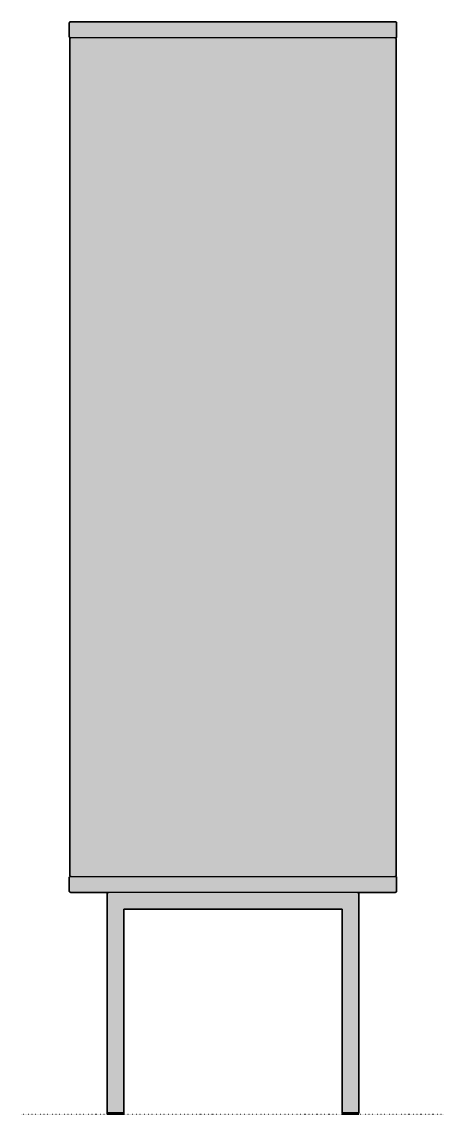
# Model space of a CAD drawing. Header units: millimetres. Extents: x 0 to 1528, y -726 to 1300.
# Drawn here: x 1025 to 1528, y 0 to 1300 of the extents above; entities that cross this region are included whole.
import ezdxf

# ---------------------------------------------------------------- set-up
doc = ezdxf.new("R2010")
doc.units = ezdxf.units.MM
doc.linetypes.add('Dots', pattern=[1, 0, -1])
doc.layers.add('Blocks', color=7, linetype='Continuous')
doc.layers.add('Blocks$Fill', color=7, linetype='Continuous', true_color=0xffffff)
for name, color, linetype, lineweight, true_color in [('Blocks$Inner', 7, 'Continuous', 25, 0x007f00), ('Blocks$Outline', 7, 'Continuous', 35, 0xff3f3f), ('Groud', 7, 'Dots', 25, 0x243775)]:
    doc.layers.add(name, color=color, linetype=linetype, lineweight=lineweight, true_color=true_color)

# ---------------------------------------------------------------- blocks, each defined once
blk = doc.blocks.new('Colour Floor Cabinet Tall Side')
at = {"layer": 'Blocks$Fill'}
blk.add_hatch(color=256, dxfattribs=at).paths.add_polyline_path([(445.1, 1280.9), (445.2, 1281), (445.3, 1281), (445.3, 1281), (445.4, 1281), (445.4, 1281), (445.5, 1281), (445.5, 1281), (445.6, 1281), (445.6, 1281.1), (445.7, 1281.1), (445.7, 1281.1), (445.8, 1281.1), (445.8, 1281.1), (445.9, 1281.2), (445.9, 1281.2), (446, 1281.2), (446, 1281.3), (446, 1281.3), (446.1, 1281.3), (446.1, 1281.4), (446.2, 1281.4), (446.2, 1281.4), (446.2, 1281.5), (446.3, 1281.5), (446.3, 1281.5), (446.3, 1281.6), (446.3, 1281.6), (446.4, 1281.7), (446.4, 1281.7), (446.4, 1281.8), (446.4, 1281.8), (446.5, 1281.9), (446.5, 1281.9), (446.5, 1281.9), (446.5, 1282), (446.5, 1282), (446.6, 1282.1), (446.6, 1282.1), (446.6, 1282.2), (446.6, 1282.2), (446.6, 1282.3), (446.6, 1282.3), (446.6, 1282.4), (446.6, 1282.4), (446.6, 1298.5), (446.6, 1298.6), (446.6, 1298.6), (446.6, 1298.7), (446.6, 1298.7), (446.6, 1298.8), (446.6, 1298.8), (446.5, 1298.9), (446.5, 1298.9), (446.5, 1299), (446.5, 1299), (446.5, 1299), (446.4, 1299.1), (446.4, 1299.1), (446.4, 1299.2), (446.4, 1299.2), (446.3, 1299.3), (446.3, 1299.3), (446.3, 1299.4), (446.3, 1299.4), (446.2, 1299.4), (446.2, 1299.5), (446.2, 1299.5), (446.1, 1299.5), (446.1, 1299.6), (446, 1299.6), (446, 1299.6), (446, 1299.7), (445.9, 1299.7), (445.9, 1299.7), (445.8, 1299.8), (445.8, 1299.8), (445.7, 1299.8), (445.7, 1299.8), (445.6, 1299.8), (445.6, 1299.9), (445.5, 1299.9), (445.5, 1299.9), (445.4, 1299.9), (445.4, 1299.9), (445.3, 1299.9), (445.3, 1299.9), (445.2, 1299.9), (445.2, 1299.9), (445.1, 1299.9), (445.1, 1299.9), (58, 1299.9), (58, 1299.9), (57.9, 1299.9), (57.9, 1299.9), (57.8, 1299.9), (57.8, 1299.9), (57.7, 1299.9), (57.7, 1299.9), (57.6, 1299.9), (57.6, 1299.9), (57.5, 1299.8), (57.5, 1299.8), (57.4, 1299.8), (57.4, 1299.8), (57.4, 1299.8), (57.3, 1299.7), (57.3, 1299.7), (57.2, 1299.7), (57.2, 1299.6), (57.1, 1299.6), (57.1, 1299.6), (57.1, 1299.5), (57, 1299.5), (57, 1299.5), (57, 1299.4), (56.9, 1299.4), (56.9, 1299.4), (56.9, 1299.3), (56.8, 1299.3), (56.8, 1299.2), (56.8, 1299.2), (56.8, 1299.1), (56.7, 1299.1), (56.7, 1299), (56.7, 1299), (56.7, 1299), (56.7, 1298.9), (56.6, 1298.9), (56.6, 1298.8), (56.6, 1298.8), (56.6, 1298.7), (56.6, 1298.7), (56.6, 1298.6), (56.6, 1298.6), (56.6, 1298.5), (56.6, 1298.5), (56.6, 1282.4), (56.6, 1282.3), (56.6, 1282.3), (56.6, 1282.2), (56.6, 1282.2), (56.6, 1282.1), (56.6, 1282.1), (56.6, 1282), (56.7, 1282), (56.7, 1281.9), (56.7, 1281.9), (56.7, 1281.9), (56.7, 1281.8), (56.8, 1281.8), (56.8, 1281.7), (56.8, 1281.7), (56.8, 1281.6), (56.9, 1281.6), (56.9, 1281.5), (56.9, 1281.5), (57, 1281.5), (57, 1281.4), (57, 1281.4), (57.1, 1281.4), (57.1, 1281.3), (57.1, 1281.3), (57.2, 1281.3), (57.2, 1281.2), (57.3, 1281.2), (57.3, 1281.2), (57.4, 1281.1), (57.4, 1281.1), (57.4, 1281.1), (57.5, 1281.1), (57.5, 1281.1), (57.6, 1281), (57.6, 1281), (57.7, 1281), (57.7, 1281), (57.8, 1281), (57.8, 1281), (57.9, 1281), (57.9, 1281), (58, 1281), (58, 1280.9), (58.1, 1280.9), (58.5, 1280.9), (58.4, 1280.9), (58.4, 1280.9), (58.3, 1280.9), (58.3, 1280.9), (58.2, 1280.9), (58.2, 1280.9), (58.1, 1280.9), (58.1, 1280.9), (58, 1280.8), (58, 1280.8), (57.9, 1280.8), (57.9, 1280.8), (57.9, 1280.8), (57.8, 1280.7), (57.8, 1280.7), (57.7, 1280.7), (57.7, 1280.6), (57.6, 1280.6), (57.6, 1280.6), (57.6, 1280.5), (57.5, 1280.5), (57.5, 1280.5), (57.5, 1280.4), (57.4, 1280.4), (57.4, 1280.4), (57.4, 1280.3), (57.3, 1280.3), (57.3, 1280.2), (57.3, 1280.2), (57.3, 1280.1), (57.2, 1280.1), (57.2, 1280), (57.2, 1280), (57.2, 1280), (57.2, 1279.9), (57.1, 1279.9), (57.1, 1279.8), (57.1, 1279.8), (57.1, 1279.7), (57.1, 1279.7), (57.1, 1279.6), (57.1, 1279.6), (57.1, 1279.5), (57.1, 1279.4), (57.1, 284.4), (57.1, 284.3), (57.1, 284.3), (57.1, 284.2), (57.1, 284.2), (57.1, 284.1), (57.1, 284.1), (57.1, 284), (57.2, 284), (57.2, 283.9), (57.2, 283.9), (57.2, 283.9), (57.2, 283.8), (57.3, 283.8), (57.3, 283.7), (57.3, 283.7), (57.3, 283.6), (57.4, 283.6), (57.4, 283.5), (57.4, 283.5), (57.5, 283.5), (57.5, 283.4), (57.5, 283.4), (57.6, 283.4), (57.6, 283.3), (57.6, 283.3), (57.7, 283.3), (57.7, 283.2), (57.8, 283.2), (57.8, 283.2), (57.9, 283.1), (57.9, 283.1), (57.9, 283.1), (58, 283.1), (58, 283.1), (58.1, 283), (58.1, 283), (58.2, 283), (58.2, 283), (58.3, 283), (58.3, 283), (58.4, 283), (58.4, 283), (58.5, 283), (58.5, 282.9), (58, 282.9), (58, 282.9), (57.9, 282.9), (57.9, 282.9), (57.8, 282.9), (57.8, 282.9), (57.7, 282.9), (57.7, 282.9), (57.6, 282.9), (57.6, 282.9), (57.5, 282.8), (57.5, 282.8), (57.4, 282.8), (57.4, 282.8), (57.4, 282.8), (57.3, 282.7), (57.3, 282.7), (57.2, 282.7), (57.2, 282.6), (57.1, 282.6), (57.1, 282.6), (57.1, 282.5), (57, 282.5), (57, 282.5), (57, 282.4), (56.9, 282.4), (56.9, 282.4), (56.9, 282.3), (56.8, 282.3), (56.8, 282.2), (56.8, 282.2), (56.8, 282.1), (56.7, 282.1), (56.7, 282), (56.7, 282), (56.7, 282), (56.7, 281.9), (56.6, 281.9), (56.6, 281.8), (56.6, 281.8), (56.6, 281.7), (56.6, 281.7), (56.6, 281.6), (56.6, 281.6), (56.6, 281.5), (56.6, 281.4), (56.6, 265.4), (56.6, 265.3), (56.6, 265.3), (56.6, 265.2), (56.6, 265.2), (56.6, 265.1), (56.6, 265.1), (56.6, 265), (56.7, 265), (56.7, 264.9), (56.7, 264.9), (56.7, 264.9), (56.7, 264.8), (56.8, 264.8), (56.8, 264.7), (56.8, 264.7), (56.8, 264.6), (56.9, 264.6), (56.9, 264.5), (56.9, 264.5), (57, 264.5), (57, 264.4), (57, 264.4), (57.1, 264.4), (57.1, 264.3), (57.1, 264.3), (57.2, 264.3), (57.2, 264.2), (57.3, 264.2), (57.3, 264.2), (57.4, 264.1), (57.4, 264.1), (57.4, 264.1), (57.5, 264.1), (57.5, 264.1), (57.6, 264), (57.6, 264), (57.7, 264), (57.7, 264), (57.8, 264), (57.8, 264), (57.9, 264), (57.9, 264), (58, 264), (58, 263.9), (58.1, 263.9), (103.6, 263.9), (103.5, 263.9), (103.4, 263.9), (103.3, 263.9), (103.3, 263.9), (103.2, 263.9), (103.1, 263.9), (103.1, 263.9), (103, 263.9), (102.9, 263.8), (102.9, 263.8), (102.8, 263.8), (102.7, 263.8), (102.7, 263.7), (102.6, 263.7), (102.6, 263.7), (102.5, 263.6), (102.4, 263.6), (102.4, 263.5), (102.3, 263.5), (102.3, 263.5), (102.2, 263.4), (102.2, 263.4), (102.1, 263.3), (102.1, 263.3), (102, 263.2), (102, 263.2), (102, 263.1), (101.9, 263), (101.9, 263), (101.8, 262.9), (101.8, 262.9), (101.8, 262.8), (101.8, 262.7), (101.7, 262.7), (101.7, 262.6), (101.7, 262.6), (101.7, 262.5), (101.7, 262.4), (101.6, 262.4), (101.6, 262.3), (101.6, 262.2), (101.6, 262.2), (101.6, 262.1), (101.6, 262), (101.6, 261.9), (101.6, 1.4), (101.6, 1.4), (101.6, 1.4), (101.6, 1.4), (101.6, 1.4), (101.6, 1.4), (101.6, 1.4), (101.6, 1.4), (101.6, 1.4), (101.6, 1.4), (101.6, 1.4), (101.6, 1.4), (101.6, 1.4), (101.6, 1.4), (101.6, 1.4), (101.6, 1.4), (101.6, 1.4), (101.6, 1.4), (101.6, 1.4), (101.6, 1.4), (101.6, 1.4), (101.6, 1.4), (101.6, 1.4), (101.6, 1.4), (101.6, 1.4), (101.6, 1.4), (101.6, 1.4), (101.6, 1.4), (101.6, 1.4), (101.6, 1.4), (101.6, 1.4), (101.6, 1.4), (101.6, 1.4), (101.6, 1.4), (101.6, 1.4), (101.6, 1.4), (101.6, 1.4), (101.6, 1.4), (101.6, 1.4), (101.6, 0), (103.6, 0), (121.6, 0), (121.6, 1.4), (121.6, 1.4), (121.6, 1.4), (121.6, 1.4), (121.6, 1.4), (121.6, 1.4), (121.6, 1.4), (121.6, 1.4), (121.6, 1.4), (121.6, 1.4), (121.6, 1.4), (121.6, 1.4), (121.6, 1.4), (121.6, 1.4), (121.6, 1.4), (121.6, 1.4), (121.6, 1.4), (121.6, 1.4), (121.6, 1.4), (121.6, 1.4), (121.6, 1.4), (121.6, 1.4), (121.6, 1.4), (121.6, 1.4), (121.6, 1.4), (121.6, 1.4), (121.6, 1.4), (121.6, 1.4), (121.6, 1.4), (121.6, 1.4), (121.6, 1.4), (121.6, 1.4), (121.6, 1.4), (121.6, 1.4), (121.6, 1.4), (121.6, 1.4), (121.6, 1.4), (121.6, 1.4), (121.6, 1.4), (121.6, 1.4), (121.6, 1.4), (121.6, 1.4), (121.6, 1.4), (121.6, 243.9), (381.6, 243.9), (381.6, 1.4), (383.6, 1.4), (401.6, 1.4), (401.6, 261.9), (401.6, 262), (401.6, 262.1), (401.6, 262.2), (401.6, 262.2), (401.6, 262.3), (401.6, 262.4), (401.5, 262.4), (401.5, 262.5), (401.5, 262.6), (401.5, 262.6), (401.5, 262.7), (401.4, 262.7), (401.4, 262.8), (401.4, 262.9), (401.3, 262.9), (401.3, 263), (401.3, 263), (401.2, 263.1), (401.2, 263.2), (401.1, 263.2), (401.1, 263.3), (401.1, 263.3), (401, 263.4), (401, 263.4), (400.9, 263.5), (400.9, 263.5), (400.8, 263.5), (400.7, 263.6), (400.7, 263.6), (400.6, 263.7), (400.6, 263.7), (400.5, 263.7), (400.5, 263.8), (400.4, 263.8), (400.3, 263.8), (400.3, 263.8), (400.2, 263.9), (400.1, 263.9), (400.1, 263.9), (400, 263.9), (399.9, 263.9), (399.9, 263.9), (399.8, 263.9), (399.7, 263.9), (399.7, 263.9), (399.6, 263.9), (445.1, 263.9), (445.2, 264), (445.2, 264), (445.3, 264), (445.3, 264), (445.4, 264), (445.4, 264), (445.5, 264), (445.5, 264), (445.6, 264), (445.6, 264.1), (445.7, 264.1), (445.7, 264.1), (445.8, 264.1), (445.8, 264.1), (445.9, 264.2), (445.9, 264.2), (446, 264.2), (446, 264.3), (446, 264.3), (446.1, 264.3), (446.1, 264.4), (446.2, 264.4), (446.2, 264.4), (446.2, 264.5), (446.3, 264.5), (446.3, 264.5), (446.3, 264.6), (446.3, 264.6), (446.4, 264.7), (446.4, 264.7), (446.4, 264.8), (446.4, 264.8), (446.5, 264.9), (446.5, 264.9), (446.5, 264.9), (446.5, 265), (446.5, 265), (446.6, 265.1), (446.6, 265.1), (446.6, 265.2), (446.6, 265.2), (446.6, 265.3), (446.6, 265.3), (446.6, 265.4), (446.6, 265.4), (446.6, 281.5), (446.6, 281.6), (446.6, 281.6), (446.6, 281.7), (446.6, 281.7), (446.6, 281.8), (446.6, 281.8), (446.5, 281.9), (446.5, 281.9), (446.5, 282), (446.5, 282), (446.5, 282), (446.4, 282.1), (446.4, 282.1), (446.4, 282.2), (446.4, 282.2), (446.3, 282.3), (446.3, 282.3), (446.3, 282.4), (446.3, 282.4), (446.2, 282.4), (446.2, 282.5), (446.2, 282.5), (446.1, 282.5), (446.1, 282.6), (446, 282.6), (446, 282.6), (446, 282.7), (445.9, 282.7), (445.9, 282.7), (445.8, 282.8), (445.8, 282.8), (445.7, 282.8), (445.7, 282.8), (445.6, 282.8), (445.6, 282.9), (445.5, 282.9), (445.5, 282.9), (445.4, 282.9), (445.4, 282.9), (445.3, 282.9), (445.3, 282.9), (445.2, 282.9), (445.2, 282.9), (445.1, 282.9), (445.1, 282.9), (444.6, 282.9), (444.7, 283), (444.8, 283), (444.8, 283), (444.9, 283), (444.9, 283), (445, 283), (445, 283), (445.1, 283), (445.1, 283.1), (445.2, 283.1), (445.2, 283.1), (445.3, 283.1), (445.3, 283.1), (445.4, 283.2), (445.4, 283.2), (445.5, 283.2), (445.5, 283.3), (445.5, 283.3), (445.6, 283.3), (445.6, 283.4), (445.7, 283.4), (445.7, 283.4), (445.7, 283.5), (445.8, 283.5), (445.8, 283.5), (445.8, 283.6), (445.8, 283.6), (445.9, 283.7), (445.9, 283.7), (445.9, 283.8), (445.9, 283.8), (446, 283.9), (446, 283.9), (446, 283.9), (446, 284), (446, 284), (446.1, 284.1), (446.1, 284.1), (446.1, 284.2), (446.1, 284.2), (446.1, 284.3), (446.1, 284.3), (446.1, 284.4), (446.1, 284.4), (446.1, 1279.5), (446.1, 1279.6), (446.1, 1279.6), (446.1, 1279.7), (446.1, 1279.7), (446.1, 1279.8), (446.1, 1279.8), (446, 1279.9), (446, 1279.9), (446, 1280), (446, 1280), (446, 1280), (445.9, 1280.1), (445.9, 1280.1), (445.9, 1280.2), (445.9, 1280.2), (445.8, 1280.3), (445.8, 1280.3), (445.8, 1280.4), (445.8, 1280.4), (445.7, 1280.4), (445.7, 1280.5), (445.7, 1280.5), (445.6, 1280.5), (445.6, 1280.6), (445.5, 1280.6), (445.5, 1280.6), (445.5, 1280.7), (445.4, 1280.7), (445.4, 1280.7), (445.3, 1280.8), (445.3, 1280.8), (445.2, 1280.8), (445.2, 1280.8), (445.1, 1280.8), (445.1, 1280.9), (445, 1280.9), (445, 1280.9), (444.9, 1280.9), (444.9, 1280.9), (444.8, 1280.9), (444.8, 1280.9), (444.7, 1280.9), (444.7, 1280.9), (444.6, 1280.9)], flags=0)
at = {"layer": 'Blocks$Inner'}
for points in [[(445.1, 1280.9), (445.1, 1280.9), (58.1, 1280.9), (58, 1280.9), (58, 1281), (57.9, 1281), (57.9, 1281), (57.8, 1281), (57.8, 1281), (57.7, 1281), (57.7, 1281), (57.6, 1281), (57.6, 1281), (57.5, 1281.1), (57.5, 1281.1), (57.4, 1281.1), (57.4, 1281.1), (57.4, 1281.1), (57.3, 1281.2), (57.3, 1281.2), (57.2, 1281.2), (57.2, 1281.3), (57.1, 1281.3), (57.1, 1281.3), (57.1, 1281.4), (57, 1281.4), (57, 1281.4), (57, 1281.5), (56.9, 1281.5), (56.9, 1281.5), (56.9, 1281.6), (56.8, 1281.6), (56.8, 1281.7), (56.8, 1281.7), (56.8, 1281.8), (56.7, 1281.8), (56.7, 1281.9), (56.7, 1281.9), (56.7, 1281.9), (56.7, 1282), (56.6, 1282), (56.6, 1282.1), (56.6, 1282.1), (56.6, 1282.2), (56.6, 1282.2), (56.6, 1282.3), (56.6, 1282.3), (56.6, 1282.4), (56.6, 1282.4), (56.6, 1298.5), (56.6, 1298.5), (56.6, 1298.6), (56.6, 1298.6), (56.6, 1298.7), (56.6, 1298.7), (56.6, 1298.8), (56.6, 1298.8), (56.6, 1298.9), (56.7, 1298.9), (56.7, 1299), (56.7, 1299), (56.7, 1299), (56.7, 1299.1), (56.8, 1299.1), (56.8, 1299.2), (56.8, 1299.2), (56.8, 1299.3), (56.9, 1299.3), (56.9, 1299.4), (56.9, 1299.4), (57, 1299.4), (57, 1299.5), (57, 1299.5), (57.1, 1299.5), (57.1, 1299.6), (57.1, 1299.6), (57.2, 1299.6), (57.2, 1299.7), (57.3, 1299.7), (57.3, 1299.7), (57.4, 1299.8), (57.4, 1299.8), (57.4, 1299.8), (57.5, 1299.8), (57.5, 1299.8), (57.6, 1299.9), (57.6, 1299.9), (57.7, 1299.9), (57.7, 1299.9), (57.8, 1299.9), (57.8, 1299.9), (57.9, 1299.9), (57.9, 1299.9), (58, 1299.9), (58, 1299.9), (58.1, 1299.9), (445.1, 1299.9), (445.1, 1299.9), (445.2, 1299.9), (445.2, 1299.9), (445.3, 1299.9), (445.3, 1299.9), (445.4, 1299.9), (445.4, 1299.9), (445.5, 1299.9), (445.5, 1299.9), (445.6, 1299.9), (445.6, 1299.8), (445.7, 1299.8), (445.7, 1299.8), (445.8, 1299.8), (445.8, 1299.8), (445.9, 1299.7), (445.9, 1299.7), (446, 1299.7), (446, 1299.6), (446, 1299.6), (446.1, 1299.6), (446.1, 1299.5), (446.2, 1299.5), (446.2, 1299.5), (446.2, 1299.4), (446.3, 1299.4), (446.3, 1299.4), (446.3, 1299.3), (446.3, 1299.3), (446.4, 1299.2), (446.4, 1299.2), (446.4, 1299.1), (446.4, 1299.1), (446.5, 1299), (446.5, 1299), (446.5, 1299), (446.5, 1298.9), (446.5, 1298.9), (446.6, 1298.8), (446.6, 1298.8), (446.6, 1298.7), (446.6, 1298.7), (446.6, 1298.6), (446.6, 1298.6), (446.6, 1298.5), (446.6, 1298.5), (446.6, 1282.4), (446.6, 1282.4), (446.6, 1282.3), (446.6, 1282.3), (446.6, 1282.2), (446.6, 1282.2), (446.6, 1282.1), (446.6, 1282.1), (446.5, 1282), (446.5, 1282), (446.5, 1281.9), (446.5, 1281.9), (446.5, 1281.9), (446.4, 1281.8), (446.4, 1281.8), (446.4, 1281.7), (446.4, 1281.7), (446.3, 1281.6), (446.3, 1281.6), (446.3, 1281.5), (446.3, 1281.5), (446.2, 1281.5), (446.2, 1281.4), (446.2, 1281.4), (446.1, 1281.4), (446.1, 1281.3), (446, 1281.3), (446, 1281.3), (446, 1281.2), (445.9, 1281.2), (445.9, 1281.2), (445.8, 1281.1), (445.8, 1281.1), (445.7, 1281.1), (445.7, 1281.1), (445.6, 1281.1), (445.6, 1281), (445.5, 1281), (445.5, 1281), (445.4, 1281), (445.4, 1281), (445.3, 1281), (445.3, 1281), (445.2, 1281), (445.2, 1281)], [(445.1, 263.9), (399.6, 263.9), (58.1, 263.9), (58, 263.9), (58, 264), (57.9, 264), (57.9, 264), (57.8, 264), (57.8, 264), (57.7, 264), (57.7, 264), (57.6, 264), (57.6, 264), (57.5, 264.1), (57.5, 264.1), (57.4, 264.1), (57.4, 264.1), (57.4, 264.1), (57.3, 264.2), (57.3, 264.2), (57.2, 264.2), (57.2, 264.3), (57.1, 264.3), (57.1, 264.3), (57.1, 264.4), (57, 264.4), (57, 264.4), (57, 264.5), (56.9, 264.5), (56.9, 264.5), (56.9, 264.6), (56.8, 264.6), (56.8, 264.7), (56.8, 264.7), (56.8, 264.8), (56.7, 264.8), (56.7, 264.9), (56.7, 264.9), (56.7, 264.9), (56.7, 265), (56.6, 265), (56.6, 265.1), (56.6, 265.1), (56.6, 265.2), (56.6, 265.2), (56.6, 265.3), (56.6, 265.3), (56.6, 265.4), (56.6, 265.4), (56.6, 281.4), (56.6, 281.5), (56.6, 281.6), (56.6, 281.6), (56.6, 281.7), (56.6, 281.7), (56.6, 281.8), (56.6, 281.8), (56.6, 281.9), (56.7, 281.9), (56.7, 282), (56.7, 282), (56.7, 282), (56.7, 282.1), (56.8, 282.1), (56.8, 282.2), (56.8, 282.2), (56.8, 282.3), (56.9, 282.3), (56.9, 282.4), (56.9, 282.4), (57, 282.4), (57, 282.5), (57, 282.5), (57.1, 282.5), (57.1, 282.6), (57.1, 282.6), (57.2, 282.6), (57.2, 282.7), (57.3, 282.7), (57.3, 282.7), (57.4, 282.8), (57.4, 282.8), (57.4, 282.8), (57.5, 282.8), (57.5, 282.8), (57.6, 282.9), (57.6, 282.9), (57.7, 282.9), (57.7, 282.9), (57.8, 282.9), (57.8, 282.9), (57.9, 282.9), (57.9, 282.9), (58, 282.9), (58, 282.9), (58.1, 282.9), (445.1, 282.9), (445.1, 282.9), (445.2, 282.9), (445.2, 282.9), (445.3, 282.9), (445.3, 282.9), (445.4, 282.9), (445.4, 282.9), (445.5, 282.9), (445.5, 282.9), (445.6, 282.9), (445.6, 282.8), (445.7, 282.8), (445.7, 282.8), (445.8, 282.8), (445.8, 282.8), (445.9, 282.7), (445.9, 282.7), (446, 282.7), (446, 282.6), (446, 282.6), (446.1, 282.6), (446.1, 282.5), (446.2, 282.5), (446.2, 282.5), (446.2, 282.4), (446.3, 282.4), (446.3, 282.4), (446.3, 282.3), (446.3, 282.3), (446.4, 282.2), (446.4, 282.2), (446.4, 282.1), (446.4, 282.1), (446.5, 282), (446.5, 282), (446.5, 282), (446.5, 281.9), (446.5, 281.9), (446.6, 281.8), (446.6, 281.8), (446.6, 281.7), (446.6, 281.7), (446.6, 281.6), (446.6, 281.6), (446.6, 281.5), (446.6, 281.4), (446.6, 265.4), (446.6, 265.4), (446.6, 265.3), (446.6, 265.3), (446.6, 265.2), (446.6, 265.2), (446.6, 265.1), (446.6, 265.1), (446.5, 265), (446.5, 265), (446.5, 264.9), (446.5, 264.9), (446.5, 264.9), (446.4, 264.8), (446.4, 264.8), (446.4, 264.7), (446.4, 264.7), (446.3, 264.6), (446.3, 264.6), (446.3, 264.5), (446.3, 264.5), (446.2, 264.5), (446.2, 264.4), (446.2, 264.4), (446.1, 264.4), (446.1, 264.3), (446, 264.3), (446, 264.3), (446, 264.2), (445.9, 264.2), (445.9, 264.2), (445.8, 264.1), (445.8, 264.1), (445.7, 264.1), (445.7, 264.1), (445.6, 264.1), (445.6, 264), (445.5, 264), (445.5, 264), (445.4, 264), (445.4, 264), (445.3, 264), (445.3, 264), (445.2, 264), (445.2, 264), (445.1, 263.9)]]:
    blk.add_lwpolyline(points, close=True, dxfattribs=at)
for points in [[(58.6, 282.9), (58.5, 282.9), (58.5, 283), (58.4, 283), (58.4, 283), (58.3, 283), (58.3, 283), (58.2, 283), (58.2, 283), (58.1, 283), (58.1, 283), (58, 283.1), (58, 283.1), (57.9, 283.1), (57.9, 283.1), (57.9, 283.1), (57.8, 283.2), (57.8, 283.2), (57.7, 283.2), (57.7, 283.3), (57.6, 283.3), (57.6, 283.3), (57.6, 283.4), (57.5, 283.4), (57.5, 283.4), (57.5, 283.5), (57.4, 283.5), (57.4, 283.5), (57.4, 283.6), (57.3, 283.6), (57.3, 283.7), (57.3, 283.7), (57.3, 283.8), (57.2, 283.8), (57.2, 283.9), (57.2, 283.9), (57.2, 283.9), (57.2, 284), (57.1, 284), (57.1, 284.1), (57.1, 284.1), (57.1, 284.2), (57.1, 284.2), (57.1, 284.3), (57.1, 284.3), (57.1, 284.4), (57.1, 284.4), (57.1, 1279.4), (57.1, 1279.5), (57.1, 1279.6), (57.1, 1279.6), (57.1, 1279.7), (57.1, 1279.7), (57.1, 1279.8), (57.1, 1279.8), (57.1, 1279.9), (57.2, 1279.9), (57.2, 1280), (57.2, 1280), (57.2, 1280), (57.2, 1280.1), (57.3, 1280.1), (57.3, 1280.2), (57.3, 1280.2), (57.3, 1280.3), (57.4, 1280.3), (57.4, 1280.4), (57.4, 1280.4), (57.5, 1280.4), (57.5, 1280.5), (57.5, 1280.5), (57.6, 1280.5), (57.6, 1280.6), (57.6, 1280.6), (57.7, 1280.6), (57.7, 1280.7), (57.8, 1280.7), (57.8, 1280.7), (57.9, 1280.8), (57.9, 1280.8), (57.9, 1280.8), (58, 1280.8), (58, 1280.8), (58.1, 1280.9), (58.1, 1280.9), (58.2, 1280.9), (58.2, 1280.9), (58.3, 1280.9), (58.3, 1280.9), (58.4, 1280.9), (58.4, 1280.9), (58.5, 1280.9), (58.5, 1280.9), (58.6, 1280.9)], [(444.6, 1280.9), (444.6, 1280.9), (444.7, 1280.9), (444.7, 1280.9), (444.8, 1280.9), (444.8, 1280.9), (444.9, 1280.9), (444.9, 1280.9), (445, 1280.9), (445, 1280.9), (445.1, 1280.9), (445.1, 1280.8), (445.2, 1280.8), (445.2, 1280.8), (445.3, 1280.8), (445.3, 1280.8), (445.4, 1280.7), (445.4, 1280.7), (445.5, 1280.7), (445.5, 1280.6), (445.5, 1280.6), (445.6, 1280.6), (445.6, 1280.5), (445.7, 1280.5), (445.7, 1280.5), (445.7, 1280.4), (445.8, 1280.4), (445.8, 1280.4), (445.8, 1280.3), (445.8, 1280.3), (445.9, 1280.2), (445.9, 1280.2), (445.9, 1280.1), (445.9, 1280.1), (446, 1280), (446, 1280), (446, 1280), (446, 1279.9), (446, 1279.9), (446.1, 1279.8), (446.1, 1279.8), (446.1, 1279.7), (446.1, 1279.7), (446.1, 1279.6), (446.1, 1279.6), (446.1, 1279.5), (446.1, 1279.4), (446.1, 284.4), (446.1, 284.4), (446.1, 284.3), (446.1, 284.3), (446.1, 284.2), (446.1, 284.2), (446.1, 284.1), (446.1, 284.1), (446, 284), (446, 284), (446, 283.9), (446, 283.9), (446, 283.9), (445.9, 283.8), (445.9, 283.8), (445.9, 283.7), (445.9, 283.7), (445.8, 283.6), (445.8, 283.6), (445.8, 283.5), (445.8, 283.5), (445.7, 283.5), (445.7, 283.4), (445.7, 283.4), (445.6, 283.4), (445.6, 283.3), (445.5, 283.3), (445.5, 283.3), (445.5, 283.2), (445.4, 283.2), (445.4, 283.2), (445.3, 283.1), (445.3, 283.1), (445.2, 283.1), (445.2, 283.1), (445.1, 283.1), (445.1, 283), (445, 283), (445, 283), (444.9, 283), (444.9, 283), (444.8, 283), (444.8, 283), (444.7, 283), (444.7, 283), (444.6, 282.9), (444.6, 282.9)], [(399.6, 263.9), (399.7, 263.9), (399.7, 263.9), (399.8, 263.9), (399.9, 263.9), (399.9, 263.9), (400, 263.9), (400.1, 263.9), (400.1, 263.9), (400.2, 263.9), (400.3, 263.8), (400.3, 263.8), (400.4, 263.8), (400.5, 263.8), (400.5, 263.7), (400.6, 263.7), (400.6, 263.7), (400.7, 263.6), (400.7, 263.6), (400.8, 263.5), (400.9, 263.5), (400.9, 263.5), (401, 263.4), (401, 263.4), (401.1, 263.3), (401.1, 263.3), (401.1, 263.2), (401.2, 263.2), (401.2, 263.1), (401.3, 263), (401.3, 263), (401.3, 262.9), (401.4, 262.9), (401.4, 262.8), (401.4, 262.7), (401.5, 262.7), (401.5, 262.6), (401.5, 262.6), (401.5, 262.5), (401.5, 262.4), (401.6, 262.4), (401.6, 262.3), (401.6, 262.2), (401.6, 262.2), (401.6, 262.1), (401.6, 262), (401.6, 261.9), (401.6, 1.4), (399.6, 1.4), (383.6, 1.4), (381.6, 1.4), (381.6, 243.9), (121.6, 243.9), (121.6, 1.4), (119.6, 1.4), (103.6, 1.4), (101.6, 1.4), (101.6, 261.9), (101.6, 262), (101.6, 262.1), (101.6, 262.2), (101.6, 262.2), (101.6, 262.3), (101.6, 262.4), (101.7, 262.4), (101.7, 262.5), (101.7, 262.6), (101.7, 262.6), (101.7, 262.7), (101.8, 262.7), (101.8, 262.8), (101.8, 262.9), (101.8, 262.9), (101.9, 263), (101.9, 263), (102, 263.1), (102, 263.2), (102, 263.2), (102.1, 263.3), (102.1, 263.3), (102.2, 263.4), (102.2, 263.4), (102.3, 263.5), (102.3, 263.5), (102.4, 263.5), (102.4, 263.6), (102.5, 263.6), (102.6, 263.7), (102.6, 263.7), (102.7, 263.7), (102.7, 263.8), (102.8, 263.8), (102.9, 263.8), (102.9, 263.8), (103, 263.9), (103.1, 263.9), (103.1, 263.9), (103.2, 263.9), (103.3, 263.9), (103.3, 263.9), (103.4, 263.9), (103.5, 263.9), (103.5, 263.9), (103.6, 263.9)], [(101.6, 1.4), (101.6, 1.4), (101.6, 0)], [(101.6, 1.4), (101.6, 1.4), (101.6, 1.4), (101.6, 1.4), (101.6, 1.4), (101.6, 1.4), (101.6, 1.4), (101.6, 1.4), (101.6, 1.4), (101.6, 1.4), (101.6, 1.4), (101.6, 1.4), (101.6, 1.4), (101.6, 1.4), (101.6, 1.4), (101.6, 1.4), (101.6, 1.4), (101.6, 1.4), (101.6, 1.4), (101.6, 1.4), (101.6, 1.4), (101.6, 1.4), (101.6, 1.4), (101.6, 1.4), (101.6, 1.4), (101.6, 1.4), (101.6, 1.4), (101.6, 1.4), (101.6, 1.4), (101.6, 1.4), (101.6, 1.4), (101.6, 1.4), (101.6, 1.4), (101.6, 1.4), (101.6, 1.4), (101.6, 1.4), (101.6, 1.4), (101.6, 1.4), (101.6, 1.4), (101.6, 1.4), (101.6, 1.4), (101.6, 1.4), (101.6, 1.4), (101.6, 1.4), (101.6, 1.4), (101.6, 1.4), (101.6, 0), (103.6, 0), (119.6, 0), (121.6, 0), (121.6, 1.4), (121.6, 1.4), (121.6, 1.4), (121.6, 1.4), (121.6, 1.4), (121.6, 1.4), (121.6, 1.4), (121.6, 1.4), (121.6, 1.4), (121.6, 1.4), (121.6, 1.4), (121.6, 1.4), (121.6, 1.4), (121.6, 1.4), (121.6, 1.4), (121.6, 1.4), (121.6, 1.4), (121.6, 1.4), (121.6, 1.4), (121.6, 1.4), (121.6, 1.4), (121.6, 1.4), (121.6, 1.4), (121.6, 1.4), (121.6, 1.4), (121.6, 1.4), (121.6, 1.4), (121.6, 1.4), (121.6, 1.4), (121.6, 1.4), (121.6, 1.4), (121.6, 1.4), (121.6, 1.4), (121.6, 1.4), (121.6, 1.4), (121.6, 1.4), (121.6, 1.4), (121.6, 1.4), (121.6, 1.4), (121.6, 1.4), (121.6, 1.4), (121.5, 1.4), (121.5, 1.4), (121.5, 1.4), (121.5, 1.4), (121.5, 1.4)], [(121.6, 1.4), (121.6, 1.4), (121.6, 0)], [(381.6, 0), (383.6, 0), (399.6, 0), (401.6, 0)]]:
    blk.add_lwpolyline(points, dxfattribs=at)
at = {"layer": 'Blocks$Outline'}
for points in [[(445.1, 1280.9), (445.2, 1281), (445.2, 1281), (445.3, 1281), (445.3, 1281), (445.4, 1281), (445.4, 1281), (445.5, 1281), (445.5, 1281), (445.6, 1281), (445.6, 1281.1), (445.7, 1281.1), (445.7, 1281.1), (445.8, 1281.1), (445.8, 1281.1), (445.9, 1281.2), (445.9, 1281.2), (446, 1281.2), (446, 1281.3), (446, 1281.3), (446.1, 1281.3), (446.1, 1281.4), (446.2, 1281.4), (446.2, 1281.4), (446.2, 1281.5), (446.3, 1281.5), (446.3, 1281.5), (446.3, 1281.6), (446.3, 1281.6), (446.4, 1281.7), (446.4, 1281.7), (446.4, 1281.8), (446.4, 1281.8), (446.5, 1281.9), (446.5, 1281.9), (446.5, 1281.9), (446.5, 1282), (446.5, 1282), (446.6, 1282.1), (446.6, 1282.1), (446.6, 1282.2), (446.6, 1282.2), (446.6, 1282.3), (446.6, 1282.3), (446.6, 1282.4), (446.6, 1282.4), (446.6, 1298.5), (446.6, 1298.5), (446.6, 1298.6), (446.6, 1298.6), (446.6, 1298.7), (446.6, 1298.7), (446.6, 1298.8), (446.6, 1298.8), (446.5, 1298.9), (446.5, 1298.9), (446.5, 1299), (446.5, 1299), (446.5, 1299), (446.4, 1299.1), (446.4, 1299.1), (446.4, 1299.2), (446.4, 1299.2), (446.3, 1299.3), (446.3, 1299.3), (446.3, 1299.4), (446.3, 1299.4), (446.2, 1299.4), (446.2, 1299.5), (446.2, 1299.5), (446.1, 1299.5), (446.1, 1299.6), (446, 1299.6), (446, 1299.6), (446, 1299.7), (445.9, 1299.7), (445.9, 1299.7), (445.8, 1299.8), (445.8, 1299.8), (445.7, 1299.8), (445.7, 1299.8), (445.6, 1299.8), (445.6, 1299.9), (445.5, 1299.9), (445.5, 1299.9), (445.4, 1299.9), (445.4, 1299.9), (445.3, 1299.9), (445.3, 1299.9), (445.2, 1299.9), (445.2, 1299.9), (445.1, 1299.9), (445.1, 1299.9), (58.1, 1299.9), (58, 1299.9), (58, 1299.9), (57.9, 1299.9), (57.9, 1299.9), (57.8, 1299.9), (57.8, 1299.9), (57.7, 1299.9), (57.7, 1299.9), (57.6, 1299.9), (57.6, 1299.9), (57.5, 1299.8), (57.5, 1299.8), (57.4, 1299.8), (57.4, 1299.8), (57.4, 1299.8), (57.3, 1299.7), (57.3, 1299.7), (57.2, 1299.7), (57.2, 1299.6), (57.1, 1299.6), (57.1, 1299.6), (57.1, 1299.5), (57, 1299.5), (57, 1299.5), (57, 1299.4), (56.9, 1299.4), (56.9, 1299.4), (56.9, 1299.3), (56.8, 1299.3), (56.8, 1299.2), (56.8, 1299.2), (56.8, 1299.1), (56.7, 1299.1), (56.7, 1299), (56.7, 1299), (56.7, 1299), (56.7, 1298.9), (56.6, 1298.9), (56.6, 1298.8), (56.6, 1298.8), (56.6, 1298.7), (56.6, 1298.7), (56.6, 1298.6), (56.6, 1298.6), (56.6, 1298.5), (56.6, 1298.5), (56.6, 1282.4), (56.6, 1282.4), (56.6, 1282.3), (56.6, 1282.3), (56.6, 1282.2), (56.6, 1282.2), (56.6, 1282.1), (56.6, 1282.1), (56.6, 1282), (56.7, 1282), (56.7, 1281.9), (56.7, 1281.9), (56.7, 1281.9), (56.7, 1281.8), (56.8, 1281.8), (56.8, 1281.7), (56.8, 1281.7), (56.8, 1281.6), (56.9, 1281.6), (56.9, 1281.5), (56.9, 1281.5), (57, 1281.5), (57, 1281.4), (57, 1281.4), (57.1, 1281.4), (57.1, 1281.3), (57.1, 1281.3), (57.2, 1281.3), (57.2, 1281.2), (57.3, 1281.2), (57.3, 1281.2), (57.4, 1281.1), (57.4, 1281.1), (57.4, 1281.1), (57.5, 1281.1), (57.5, 1281.1), (57.6, 1281), (57.6, 1281), (57.7, 1281), (57.7, 1281), (57.8, 1281), (57.8, 1281), (57.9, 1281), (57.9, 1281), (58, 1281), (58, 1280.9), (58.1, 1280.9), (58.5, 1280.9)], [(58.5, 1280.9), (58.5, 1280.9), (58.4, 1280.9), (58.4, 1280.9), (58.3, 1280.9), (58.3, 1280.9), (58.2, 1280.9), (58.2, 1280.9), (58.1, 1280.9), (58.1, 1280.9), (58, 1280.8), (58, 1280.8), (57.9, 1280.8), (57.9, 1280.8), (57.9, 1280.8), (57.8, 1280.7), (57.8, 1280.7), (57.7, 1280.7), (57.7, 1280.6), (57.6, 1280.6), (57.6, 1280.6), (57.6, 1280.5), (57.5, 1280.5), (57.5, 1280.5), (57.5, 1280.4), (57.4, 1280.4), (57.4, 1280.4), (57.4, 1280.3), (57.3, 1280.3), (57.3, 1280.2), (57.3, 1280.2), (57.3, 1280.1), (57.2, 1280.1), (57.2, 1280), (57.2, 1280), (57.2, 1280), (57.2, 1279.9), (57.1, 1279.9), (57.1, 1279.8), (57.1, 1279.8), (57.1, 1279.7), (57.1, 1279.7), (57.1, 1279.6), (57.1, 1279.6), (57.1, 1279.5), (57.1, 1279.4), (57.1, 284.4), (57.1, 284.4), (57.1, 284.3), (57.1, 284.3), (57.1, 284.2), (57.1, 284.2), (57.1, 284.1), (57.1, 284.1), (57.1, 284), (57.2, 284), (57.2, 283.9), (57.2, 283.9), (57.2, 283.9), (57.2, 283.8), (57.3, 283.8), (57.3, 283.7), (57.3, 283.7), (57.3, 283.6), (57.4, 283.6), (57.4, 283.5), (57.4, 283.5), (57.5, 283.5), (57.5, 283.4), (57.5, 283.4), (57.6, 283.4), (57.6, 283.3), (57.6, 283.3), (57.7, 283.3), (57.7, 283.2), (57.8, 283.2), (57.8, 283.2), (57.9, 283.1), (57.9, 283.1), (57.9, 283.1), (58, 283.1), (58, 283.1), (58.1, 283), (58.1, 283), (58.2, 283), (58.2, 283), (58.3, 283), (58.3, 283), (58.4, 283), (58.4, 283), (58.5, 283), (58.5, 282.9)], [(444.6, 1280.9), (445.1, 1280.9), (445.1, 1280.9)], [(444.6, 282.9), (444.7, 283), (444.7, 283), (444.8, 283), (444.8, 283), (444.9, 283), (444.9, 283), (445, 283), (445, 283), (445.1, 283), (445.1, 283.1), (445.2, 283.1), (445.2, 283.1), (445.3, 283.1), (445.3, 283.1), (445.4, 283.2), (445.4, 283.2), (445.5, 283.2), (445.5, 283.3), (445.5, 283.3), (445.6, 283.3), (445.6, 283.4), (445.7, 283.4), (445.7, 283.4), (445.7, 283.5), (445.8, 283.5), (445.8, 283.5), (445.8, 283.6), (445.8, 283.6), (445.9, 283.7), (445.9, 283.7), (445.9, 283.8), (445.9, 283.8), (446, 283.9), (446, 283.9), (446, 283.9), (446, 284), (446, 284), (446.1, 284.1), (446.1, 284.1), (446.1, 284.2), (446.1, 284.2), (446.1, 284.3), (446.1, 284.3), (446.1, 284.4), (446.1, 284.4), (446.1, 1279.4), (446.1, 1279.5), (446.1, 1279.6), (446.1, 1279.6), (446.1, 1279.7), (446.1, 1279.7), (446.1, 1279.8), (446.1, 1279.8), (446, 1279.9), (446, 1279.9), (446, 1280), (446, 1280), (446, 1280), (445.9, 1280.1), (445.9, 1280.1), (445.9, 1280.2), (445.9, 1280.2), (445.8, 1280.3), (445.8, 1280.3), (445.8, 1280.4), (445.8, 1280.4), (445.7, 1280.4), (445.7, 1280.5), (445.7, 1280.5), (445.6, 1280.5), (445.6, 1280.6), (445.5, 1280.6), (445.5, 1280.6), (445.5, 1280.7), (445.4, 1280.7), (445.4, 1280.7), (445.3, 1280.8), (445.3, 1280.8), (445.2, 1280.8), (445.2, 1280.8), (445.1, 1280.8), (445.1, 1280.9), (445, 1280.9), (445, 1280.9), (444.9, 1280.9), (444.9, 1280.9), (444.8, 1280.9), (444.8, 1280.9), (444.7, 1280.9), (444.7, 1280.9), (444.6, 1280.9)], [(58.5, 282.9), (58.1, 282.9), (58, 282.9), (58, 282.9), (57.9, 282.9), (57.9, 282.9), (57.8, 282.9), (57.8, 282.9), (57.7, 282.9), (57.7, 282.9), (57.6, 282.9), (57.6, 282.9), (57.5, 282.8), (57.5, 282.8), (57.4, 282.8), (57.4, 282.8), (57.4, 282.8), (57.3, 282.7), (57.3, 282.7), (57.2, 282.7), (57.2, 282.6), (57.1, 282.6), (57.1, 282.6), (57.1, 282.5), (57, 282.5), (57, 282.5), (57, 282.4), (56.9, 282.4), (56.9, 282.4), (56.9, 282.3), (56.8, 282.3), (56.8, 282.2), (56.8, 282.2), (56.8, 282.1), (56.7, 282.1), (56.7, 282), (56.7, 282), (56.7, 282), (56.7, 281.9), (56.6, 281.9), (56.6, 281.8), (56.6, 281.8), (56.6, 281.7), (56.6, 281.7), (56.6, 281.6), (56.6, 281.6), (56.6, 281.5), (56.6, 281.4), (56.6, 265.4), (56.6, 265.4), (56.6, 265.3), (56.6, 265.3), (56.6, 265.2), (56.6, 265.2), (56.6, 265.1), (56.6, 265.1), (56.6, 265), (56.7, 265), (56.7, 264.9), (56.7, 264.9), (56.7, 264.9), (56.7, 264.8), (56.8, 264.8), (56.8, 264.7), (56.8, 264.7), (56.8, 264.6), (56.9, 264.6), (56.9, 264.5), (56.9, 264.5), (57, 264.5), (57, 264.4), (57, 264.4), (57.1, 264.4), (57.1, 264.3), (57.1, 264.3), (57.2, 264.3), (57.2, 264.2), (57.3, 264.2), (57.3, 264.2), (57.4, 264.1), (57.4, 264.1), (57.4, 264.1), (57.5, 264.1), (57.5, 264.1), (57.6, 264), (57.6, 264), (57.7, 264), (57.7, 264), (57.8, 264), (57.8, 264), (57.9, 264), (57.9, 264), (58, 264), (58, 263.9), (58.1, 263.9), (103.6, 263.9)], [(445.1, 263.9), (445.1, 263.9), (445.2, 264), (445.2, 264), (445.3, 264), (445.3, 264), (445.4, 264), (445.4, 264), (445.5, 264), (445.5, 264), (445.6, 264), (445.6, 264.1), (445.7, 264.1), (445.7, 264.1), (445.8, 264.1), (445.8, 264.1), (445.9, 264.2), (445.9, 264.2), (446, 264.2), (446, 264.3), (446, 264.3), (446.1, 264.3), (446.1, 264.4), (446.2, 264.4), (446.2, 264.4), (446.2, 264.5), (446.3, 264.5), (446.3, 264.5), (446.3, 264.6), (446.3, 264.6), (446.4, 264.7), (446.4, 264.7), (446.4, 264.8), (446.4, 264.8), (446.5, 264.9), (446.5, 264.9), (446.5, 264.9), (446.5, 265), (446.5, 265), (446.6, 265.1), (446.6, 265.1), (446.6, 265.2), (446.6, 265.2), (446.6, 265.3), (446.6, 265.3), (446.6, 265.4), (446.6, 265.4), (446.6, 281.4), (446.6, 281.5), (446.6, 281.6), (446.6, 281.6), (446.6, 281.7), (446.6, 281.7), (446.6, 281.8), (446.6, 281.8), (446.5, 281.9), (446.5, 281.9), (446.5, 282), (446.5, 282), (446.5, 282), (446.4, 282.1), (446.4, 282.1), (446.4, 282.2), (446.4, 282.2), (446.3, 282.3), (446.3, 282.3), (446.3, 282.4), (446.3, 282.4), (446.2, 282.4), (446.2, 282.5), (446.2, 282.5), (446.1, 282.5), (446.1, 282.6), (446, 282.6), (446, 282.6), (446, 282.7), (445.9, 282.7), (445.9, 282.7), (445.8, 282.8), (445.8, 282.8), (445.7, 282.8), (445.7, 282.8), (445.6, 282.8), (445.6, 282.9), (445.5, 282.9), (445.5, 282.9), (445.4, 282.9), (445.4, 282.9), (445.3, 282.9), (445.3, 282.9), (445.2, 282.9), (445.2, 282.9), (445.1, 282.9), (445.1, 282.9), (444.6, 282.9)], [(103.6, 263.9), (103.5, 263.9), (103.5, 263.9), (103.4, 263.9), (103.3, 263.9), (103.3, 263.9), (103.2, 263.9), (103.1, 263.9), (103.1, 263.9), (103, 263.9), (102.9, 263.8), (102.9, 263.8), (102.8, 263.8), (102.7, 263.8), (102.7, 263.7), (102.6, 263.7), (102.6, 263.7), (102.5, 263.6), (102.4, 263.6), (102.4, 263.5), (102.3, 263.5), (102.3, 263.5), (102.2, 263.4), (102.2, 263.4), (102.1, 263.3), (102.1, 263.3), (102, 263.2), (102, 263.2), (102, 263.1), (101.9, 263), (101.9, 263), (101.8, 262.9), (101.8, 262.9), (101.8, 262.8), (101.8, 262.7), (101.7, 262.7), (101.7, 262.6), (101.7, 262.6), (101.7, 262.5), (101.7, 262.4), (101.6, 262.4), (101.6, 262.3), (101.6, 262.2), (101.6, 262.2), (101.6, 262.1), (101.6, 262), (101.6, 261.9), (101.6, 1.4), (101.6, 1.4)], [(121.6, 1.4), (121.6, 1.4), (121.6, 243.9), (381.6, 243.9), (381.6, 1.4), (383.6, 1.4), (399.6, 1.4), (401.6, 1.4), (401.6, 261.9), (401.6, 262), (401.6, 262.1), (401.6, 262.2), (401.6, 262.2), (401.6, 262.3), (401.6, 262.4), (401.5, 262.4), (401.5, 262.5), (401.5, 262.6), (401.5, 262.6), (401.5, 262.7), (401.4, 262.7), (401.4, 262.8), (401.4, 262.9), (401.3, 262.9), (401.3, 263), (401.3, 263), (401.2, 263.1), (401.2, 263.2), (401.1, 263.2), (401.1, 263.3), (401.1, 263.3), (401, 263.4), (401, 263.4), (400.9, 263.5), (400.9, 263.5), (400.8, 263.5), (400.7, 263.6), (400.7, 263.6), (400.6, 263.7), (400.6, 263.7), (400.5, 263.7), (400.5, 263.8), (400.4, 263.8), (400.3, 263.8), (400.3, 263.8), (400.2, 263.9), (400.1, 263.9), (400.1, 263.9), (400, 263.9), (399.9, 263.9), (399.9, 263.9), (399.8, 263.9), (399.7, 263.9), (399.7, 263.9), (399.6, 263.9)], [(399.6, 263.9), (445.1, 263.9)], [(101.6, 1.4), (101.6, 1.4), (101.6, 1.4), (101.6, 1.4), (101.6, 1.4), (101.6, 1.4), (101.6, 1.4), (101.6, 1.4), (101.6, 1.4), (101.6, 1.4), (101.6, 1.4), (101.6, 1.4), (101.6, 1.4), (101.6, 1.4), (101.6, 1.4), (101.6, 1.4), (101.6, 1.4), (101.6, 1.4), (101.6, 1.4), (101.6, 1.4), (101.6, 1.4), (101.6, 1.4), (101.6, 1.4), (101.6, 1.4), (101.6, 1.4), (101.6, 1.4), (101.6, 1.4), (101.6, 1.4), (101.6, 1.4), (101.6, 1.4), (101.6, 1.4), (101.6, 1.4), (101.6, 1.4), (101.6, 1.4), (101.6, 1.4), (101.6, 1.4), (101.6, 1.4), (101.6, 1.4), (101.6, 0), (103.6, 0), (119.6, 0), (121.6, 0)], [(121.6, 0), (121.6, 1.4), (121.6, 1.4)], [(121.6, 1.4), (121.6, 1.4), (121.6, 1.4), (121.6, 1.4), (121.6, 1.4), (121.6, 1.4), (121.6, 1.4), (121.6, 1.4), (121.6, 1.4), (121.6, 1.4), (121.6, 1.4), (121.6, 1.4), (121.6, 1.4), (121.6, 1.4), (121.6, 1.4), (121.6, 1.4), (121.6, 1.4), (121.6, 1.4), (121.6, 1.4), (121.6, 1.4), (121.6, 1.4), (121.6, 1.4), (121.6, 1.4), (121.6, 1.4), (121.6, 1.4), (121.6, 1.4), (121.6, 1.4), (121.6, 1.4), (121.6, 1.4), (121.6, 1.4), (121.6, 1.4), (121.6, 1.4), (121.6, 1.4), (121.6, 1.4), (121.6, 1.4), (121.6, 1.4), (121.6, 1.4), (121.6, 1.4), (121.6, 1.4), (121.6, 1.4), (121.6, 1.4), (121.6, 1.4)]]:
    blk.add_lwpolyline(points, dxfattribs=at)

msp = doc.modelspace()

# ---------------------------------------------------------------- linework, layer by layer
at = {"layer": 'Groud'}
msp.add_lwpolyline([(1024.6, 0), (1527.8, 0)], dxfattribs=at)

# ---------------------------------------------------------------- block references
at = {"layer": 'Blocks'}
msp.add_blockref('Colour Floor Cabinet Tall Side', (1024.6, 0), dxfattribs=at)

doc.saveas('drawing.dxf')
